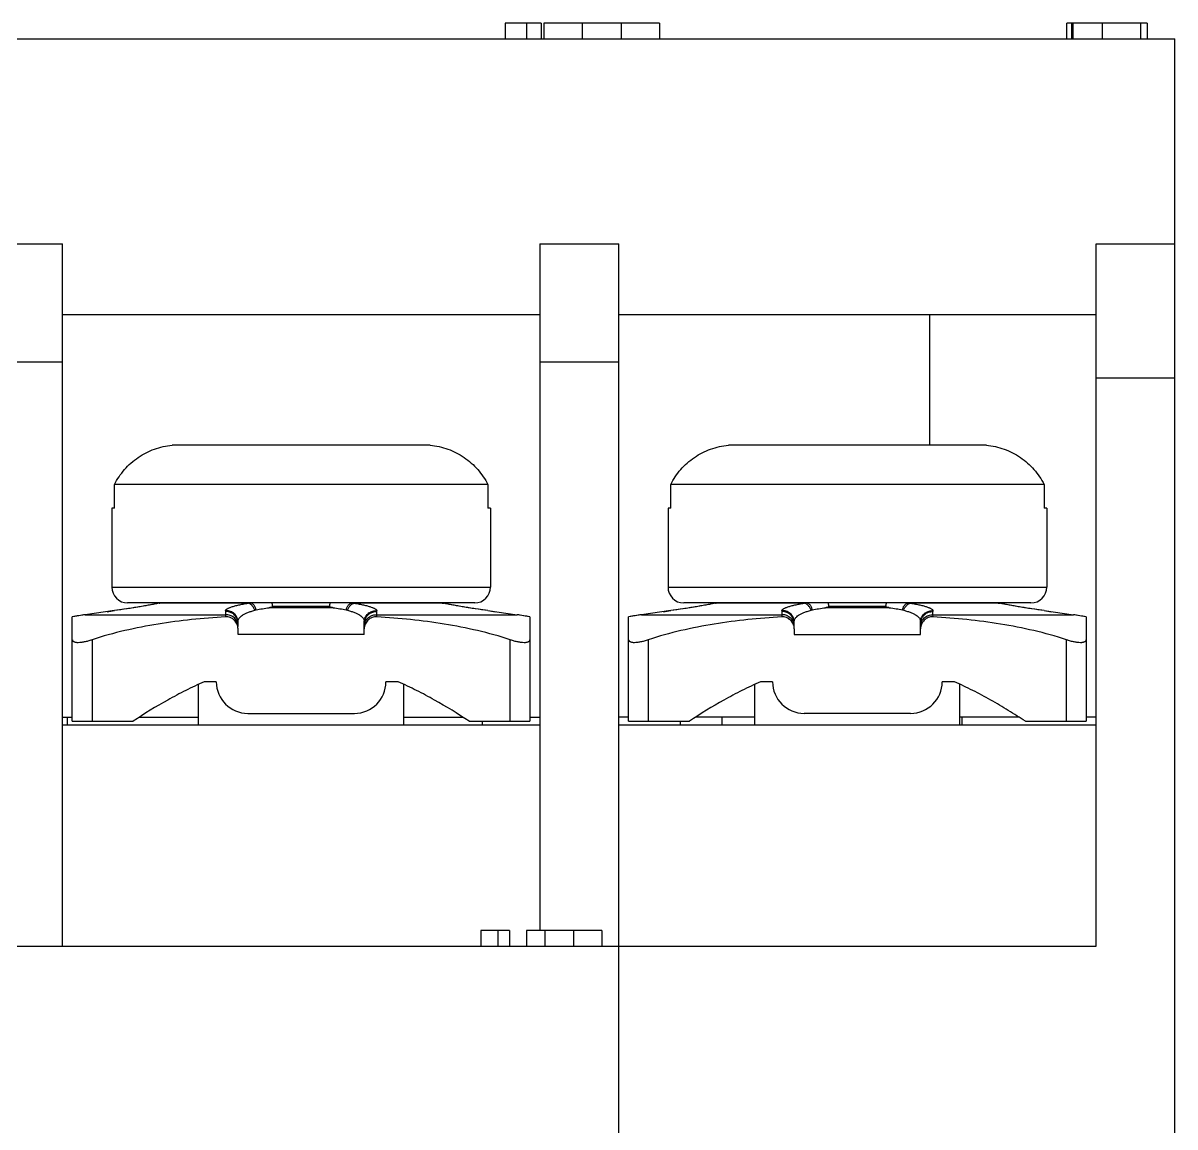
# Model space of a CAD drawing. Header units: millimetres. Extents: x 4 to 33.2, y 10.5 to 41.3.
# Drawn here: x 18.63 to 33.23, y 27.3 to 41.29 of the extents above; entities that cross this region are included whole.
import ezdxf

# ---------------------------------------------------------------- set-up
doc = ezdxf.new("R2010")
doc.units = ezdxf.units.MM
doc.header["$LTSCALE"] = 3.387982
doc.layers.get('0').update_dxf_attribs({"linetype": 'CONTINUOUS'})

msp = doc.modelspace()

# ---------------------------------------------------------------- linework, layer by layer
at = {"color": 7}
for p, q in [((24.738, 41.292), (24.738, 41.092)), ((25.196, 41.292), (24.738, 41.292)), ((25.009, 41.292), (25.009, 41.092)), ((25.196, 41.292), (25.196, 41.092)), ((25.229, 41.292), (25.229, 41.092)), ((26.696, 41.292), (25.229, 41.292)), ((25.717, 41.292), (25.717, 41.092)), ((26.211, 41.292), (26.211, 41.092)), ((26.696, 41.292), (26.696, 41.092)), ((31.859, 41.092), (31.859, 41.292)), ((32.879, 41.292), (31.859, 41.292)), ((31.918, 41.292), (31.918, 41.092)), ((31.939, 41.092), (31.939, 41.292)), ((32.305, 41.292), (32.305, 41.092)), ((32.793, 41.292), (32.793, 41.092)), ((32.879, 41.292), (32.879, 41.092)), ((4.029, 41.092), (33.229, 41.092)), ((33.229, 10.492), (33.229, 41.092)), ((18.129, 38.492), (19.129, 38.492)), ((19.129, 29.592), (19.129, 38.492)), ((25.179, 38.492), (25.179, 29.792)), ((25.179, 38.492), (26.179, 38.492)), ((26.179, 16.392), (26.179, 38.492)), ((32.229, 38.492), (33.229, 38.492)), ((32.229, 29.592), (32.229, 38.492)), ((25.179, 37.592), (19.129, 37.592)), ((32.229, 37.592), (26.179, 37.592)), ((30.122, 35.942), (30.122, 37.592)), ((19.129, 36.992), (18.129, 36.992)), ((26.179, 36.992), (25.179, 36.992)), ((33.229, 36.792), (32.229, 36.792)), ((23.789, 35.942), (20.52, 35.942)), ((30.839, 35.942), (27.57, 35.942)), ((19.788, 35.142), (19.788, 35.442)), ((24.521, 35.442), (19.788, 35.442)), ((24.521, 35.442), (24.521, 35.142)), ((26.838, 35.142), (26.838, 35.442)), ((31.571, 35.442), (26.838, 35.442)), ((31.571, 35.442), (31.571, 35.142)), ((19.754, 35.142), (19.754, 34.142)), ((19.788, 35.142), (19.754, 35.142)), ((24.554, 35.142), (24.521, 35.142)), ((24.554, 35.142), (24.554, 34.142)), ((26.804, 35.142), (26.804, 34.142)), ((26.838, 35.142), (26.804, 35.142)), ((31.604, 35.142), (31.571, 35.142)), ((31.604, 35.142), (31.604, 34.142)), ((19.754, 34.142), (24.554, 34.142)), ((26.804, 34.142), (31.604, 34.142)), ((20.035, 33.881), (19.788, 33.844)), ((24.354, 33.942), (19.954, 33.942)), ((20.157, 33.902), (20.034, 33.881)), ((20.355, 33.939), (20.345, 33.937)), ((20.345, 33.937), (20.345, 33.937)), ((20.355, 33.939), (20.347, 33.937)), ((21.48, 33.939), (20.355, 33.939)), ((22.558, 33.881), (21.751, 33.881)), ((22.515, 33.895), (21.794, 33.895)), ((23.954, 33.939), (22.829, 33.939)), ((23.954, 33.939), (23.964, 33.937)), ((23.962, 33.937), (23.954, 33.939)), ((23.964, 33.937), (23.964, 33.937)), ((27.085, 33.881), (26.838, 33.844)), ((31.404, 33.942), (27.004, 33.942)), ((27.207, 33.902), (27.084, 33.881)), ((27.405, 33.939), (27.395, 33.937)), ((27.395, 33.937), (27.395, 33.937)), ((27.405, 33.939), (27.397, 33.937)), ((28.53, 33.939), (27.405, 33.939)), ((29.608, 33.881), (28.801, 33.881)), ((29.565, 33.895), (28.844, 33.895)), ((31.004, 33.939), (29.879, 33.939)), ((31.004, 33.939), (31.014, 33.937)), ((31.012, 33.937), (31.004, 33.939)), ((31.014, 33.937), (31.014, 33.937)), ((19.254, 32.442), (19.254, 33.765)), ((19.788, 33.844), (19.417, 33.792)), ((19.417, 33.792), (19.417, 33.792)), ((19.417, 33.792), (21.197, 33.792)), ((19.697, 33.831), (19.788, 33.844)), ((19.697, 33.831), (19.697, 33.832)), ((21.197, 33.792), (21.195, 33.765)), ((21.196, 33.831), (21.197, 33.792)), ((23.112, 33.792), (23.112, 33.831)), ((23.112, 33.792), (24.892, 33.792)), ((23.113, 33.765), (23.112, 33.792)), ((24.521, 33.844), (24.521, 33.844)), ((24.521, 33.844), (24.892, 33.792)), ((24.521, 33.844), (24.612, 33.831)), ((24.612, 33.831), (24.612, 33.832)), ((24.892, 33.792), (24.892, 33.792)), ((25.054, 33.766), (25.054, 32.442)), ((26.304, 32.442), (26.304, 33.765)), ((26.838, 33.844), (26.467, 33.792)), ((26.467, 33.792), (28.247, 33.792)), ((26.467, 33.792), (26.467, 33.792)), ((26.747, 33.831), (26.838, 33.844)), ((26.747, 33.831), (26.747, 33.832)), ((26.838, 33.844), (26.838, 33.844)), ((28.247, 33.792), (28.245, 33.765)), ((28.246, 33.831), (28.247, 33.792)), ((30.162, 33.792), (30.162, 33.831)), ((30.162, 33.792), (31.942, 33.792)), ((30.163, 33.765), (30.162, 33.792)), ((31.571, 33.844), (31.942, 33.792)), ((31.571, 33.844), (31.662, 33.831)), ((31.662, 33.831), (31.662, 33.832)), ((31.942, 33.792), (31.942, 33.792)), ((32.104, 33.766), (32.104, 32.442)), ((21.354, 33.644), (21.354, 33.709)), ((21.354, 33.542), (21.354, 33.613)), ((22.954, 33.542), (22.954, 33.709)), ((28.404, 33.644), (28.404, 33.709)), ((28.404, 33.613), (28.404, 33.542)), ((30.004, 33.542), (30.004, 33.709)), ((19.504, 33.476), (19.504, 32.442)), ((22.954, 33.542), (21.354, 33.542)), ((24.804, 32.442), (24.804, 33.476)), ((26.554, 33.476), (26.554, 32.442)), ((28.404, 33.542), (30.004, 33.542)), ((31.854, 32.442), (31.854, 33.476)), ((20.854, 32.392), (20.854, 32.908)), ((21.079, 32.942), (20.925, 32.942)), ((23.384, 32.942), (23.229, 32.942)), ((23.454, 32.392), (23.454, 32.908)), ((27.904, 32.392), (27.904, 32.908)), ((28.129, 32.942), (27.975, 32.942)), ((30.434, 32.942), (30.279, 32.942)), ((30.504, 32.392), (30.504, 32.908)), ((19.129, 32.492), (19.254, 32.492)), ((19.194, 32.392), (19.194, 32.492)), ((19.254, 32.442), (20.025, 32.442)), ((20.105, 32.492), (20.854, 32.492)), ((21.479, 32.542), (22.829, 32.542)), ((23.454, 32.492), (24.204, 32.492)), ((24.284, 32.442), (25.054, 32.442)), ((24.449, 32.442), (24.449, 32.392)), ((25.054, 32.492), (25.179, 32.492)), ((26.304, 32.492), (26.179, 32.492)), ((26.304, 32.442), (27.075, 32.442)), ((26.959, 32.442), (26.959, 32.392)), ((27.904, 32.492), (27.155, 32.492)), ((27.489, 32.392), (27.489, 32.492)), ((29.879, 32.542), (28.529, 32.542)), ((31.254, 32.492), (30.504, 32.492)), ((30.529, 32.492), (30.529, 32.392)), ((31.334, 32.442), (32.104, 32.442)), ((32.229, 32.492), (32.104, 32.492)), ((25.179, 32.392), (19.129, 32.392)), ((32.229, 32.392), (26.179, 32.392)), ((24.797, 29.792), (24.431, 29.792)), ((24.431, 29.792), (24.431, 29.592)), ((24.647, 29.792), (24.647, 29.592)), ((24.797, 29.792), (24.797, 29.592)), ((25.964, 29.792), (25.009, 29.792)), ((25.009, 29.792), (25.009, 29.592)), ((25.247, 29.592), (25.247, 29.792)), ((25.606, 29.792), (25.606, 29.592)), ((25.964, 29.792), (25.964, 29.592)), ((4.029, 29.592), (32.229, 29.592))]:
    msp.add_line(p, q, dxfattribs=at)
for points in [[(20.391, 33.942), (20.385, 33.942), (20.355, 33.939), (20.156, 33.902)], [(23.954, 33.939), (23.924, 33.942), (23.918, 33.942)], [(24.521, 33.844), (24.273, 33.881), (24.152, 33.902), (23.954, 33.939)], [(27.441, 33.942), (27.435, 33.942), (27.405, 33.939), (27.206, 33.902)], [(31.004, 33.939), (30.974, 33.942), (30.968, 33.942)], [(31.571, 33.844), (31.323, 33.881), (31.202, 33.902), (31.004, 33.939)], [(19.417, 33.792), (19.359, 33.783), (19.284, 33.771), (19.254, 33.766)], [(25.054, 33.766), (25.024, 33.771), (24.95, 33.783), (24.892, 33.792)], [(26.467, 33.792), (26.409, 33.783), (26.334, 33.771), (26.304, 33.766)], [(32.104, 33.766), (32.074, 33.771), (32, 33.783), (31.942, 33.792)]]:
    msp.add_lwpolyline(points, dxfattribs=at)
for centre, radius, start, end in [((19.954, 34.142), 0.2, 180, 270), ((24.354, 34.142), 0.2, 270, 360), ((27.004, 34.142), 0.2, 180, 270), ((31.404, 34.142), 0.2, 270, 360), ((19.967, 29.921), 3.91, 98.0843, 100.4983), ((21.315, 33.834), 0.119, 175.054, 181.1767), ((21.204, 33.68), 0.151, 90.0001, 93.0591), ((21.205, 33.693), 0.151, 89.8817, 93.0417), ((21.816, 32.88), 1, 103.4077, 104.4049), ((22.49, 32.868), 1.013, 75.6013, 76.5861), ((23.104, 33.693), 0.151, 86.9583, 90.1183), ((23.104, 33.68), 0.151, 86.9409, 89.9999), ((23.104, 33.641), 0.152, 87.2209, 89.9999), ((22.994, 33.834), 0.119, 358.8233, 4.946), ((24.34, 29.912), 3.919, 79.5045, 81.9129), ((27.017, 29.921), 3.91, 98.0843, 100.4983), ((28.365, 33.834), 0.119, 175.054, 181.1767), ((28.254, 33.68), 0.151, 90.0001, 93.0591), ((28.254, 33.641), 0.152, 90.0001, 92.7791), ((28.866, 32.88), 1, 103.4077, 104.4049), ((29.54, 32.868), 1.013, 75.6013, 76.5861), ((30.154, 33.693), 0.151, 86.9583, 90.1183), ((30.044, 33.834), 0.119, 358.8233, 4.946), ((31.39, 29.912), 3.919, 79.5045, 81.9129), ((21.479, 32.942), 0.4, 180, 270), ((22.829, 32.942), 0.4, 270, 360), ((28.529, 32.942), 0.4, 180, 270), ((29.879, 32.942), 0.4, 270, 360)]:
    msp.add_arc(centre, radius, start, end, dxfattribs=at)
for points, knots in [([(19.788, 35.442), (19.805, 35.476), (19.844, 35.543), (19.914, 35.635), (19.996, 35.717), (20.088, 35.789), (20.187, 35.848), (20.294, 35.893), (20.405, 35.926), (20.481, 35.938), (20.52, 35.942)], [0, 0, 0, 0, 0.124983, 0.250006, 0.374996, 0.500001, 0.625, 0.749987, 0.875014, 1, 1, 1, 1]), ([(23.789, 35.942), (23.827, 35.938), (23.904, 35.926), (24.015, 35.893), (24.121, 35.848), (24.221, 35.789), (24.313, 35.717), (24.394, 35.635), (24.465, 35.543), (24.504, 35.476), (24.521, 35.442)], [0, 0, 0, 0, 0.124985, 0.250012, 0.374999, 0.499999, 0.625003, 0.749995, 0.875018, 1, 1, 1, 1]), ([(26.838, 35.442), (26.855, 35.476), (26.894, 35.543), (26.964, 35.635), (27.046, 35.717), (27.138, 35.789), (27.237, 35.848), (27.344, 35.893), (27.455, 35.926), (27.531, 35.938), (27.57, 35.942)], [0, 0, 0, 0, 0.124982, 0.250006, 0.374998, 0.500002, 0.625002, 0.749989, 0.875015, 1, 1, 1, 1]), ([(30.839, 35.942), (30.877, 35.938), (30.954, 35.926), (31.065, 35.893), (31.171, 35.848), (31.271, 35.789), (31.363, 35.717), (31.444, 35.635), (31.515, 35.543), (31.554, 35.476), (31.571, 35.442)], [0, 0, 0, 0, 0.124985, 0.250011, 0.374999, 0.499999, 0.625004, 0.749996, 0.875018, 1, 1, 1, 1]), ([(20.347, 33.937), (20.329, 33.933), (20.291, 33.926), (20.231, 33.914), (20.166, 33.903), (20.096, 33.891), (20.023, 33.879), (19.92, 33.863), (19.841, 33.851), (19.788, 33.844)], [0, 0, 0, 0, 0.097331, 0.204488, 0.321746, 0.44713, 0.57909, 0.716306, 1, 1, 1, 1]), ([(20.355, 33.939), (20.358, 33.939), (20.37, 33.941), (20.382, 33.942), (20.391, 33.942)], [0, 0, 0, 0, 0.258185, 1, 1, 1, 1]), ([(21.197, 33.844), (21.197, 33.845), (21.197, 33.847), (21.198, 33.85), (21.2, 33.853), (21.203, 33.857), (21.209, 33.862), (21.218, 33.868), (21.229, 33.874), (21.242, 33.88), (21.257, 33.886), (21.281, 33.895), (21.317, 33.905), (21.365, 33.917), (21.42, 33.928), (21.459, 33.935), (21.48, 33.939)], [0, 0, 0, 0, 0.009474, 0.019603, 0.030745, 0.043123, 0.071977, 0.106598, 0.147327, 0.194449, 0.24812, 0.308259, 0.447153, 0.610029, 0.796111, 1, 1, 1, 1]), ([(21.509, 33.942), (21.507, 33.942), (21.497, 33.942), (21.487, 33.94), (21.48, 33.939)], [0, 0, 0, 0, 0.251792, 1, 1, 1, 1]), ([(21.567, 33.849), (21.565, 33.855), (21.56, 33.866), (21.552, 33.883), (21.541, 33.898), (21.53, 33.911), (21.518, 33.922), (21.505, 33.931), (21.492, 33.936), (21.484, 33.938), (21.48, 33.939)], [0, 0, 0, 0, 0.144094, 0.287036, 0.42606, 0.55862, 0.682735, 0.797518, 0.902886, 1, 1, 1, 1]), ([(21.584, 33.853), (21.583, 33.859), (21.579, 33.871), (21.572, 33.889), (21.564, 33.904), (21.555, 33.918), (21.544, 33.928), (21.533, 33.936), (21.521, 33.941), (21.513, 33.942), (21.509, 33.942)], [0, 0, 0, 0, 0.153506, 0.303317, 0.445982, 0.578655, 0.699548, 0.808784, 0.90788, 1, 1, 1, 1]), ([(21.584, 33.853), (21.61, 33.859), (21.666, 33.87), (21.722, 33.878), (21.751, 33.881)], [0, 0, 0, 0, 0.473553, 1, 1, 1, 1]), ([(21.794, 33.895), (21.794, 33.894), (21.794, 33.894), (21.793, 33.892), (21.792, 33.892), (21.791, 33.89), (21.789, 33.889), (21.786, 33.888), (21.784, 33.887), (21.78, 33.886), (21.775, 33.885), (21.769, 33.884), (21.761, 33.882), (21.755, 33.882), (21.751, 33.881)], [0, 0, 0, 0, 0.025049, 0.050597, 0.077425, 0.105487, 0.164201, 0.225187, 0.287529, 0.350747, 0.478812, 0.608216, 0.738406, 1, 1, 1, 1]), ([(21.794, 33.895), (21.793, 33.898), (21.793, 33.905), (21.791, 33.914), (21.79, 33.922), (21.789, 33.929), (21.788, 33.934), (21.786, 33.937), (21.786, 33.939), (21.785, 33.94), (21.784, 33.941), (21.784, 33.942), (21.783, 33.942), (21.783, 33.942)], [0, 0, 0, 0, 0.215508, 0.40792, 0.574923, 0.71475, 0.826519, 0.871727, 0.909835, 0.941023, 0.965682, 0.984685, 1, 1, 1, 1]), ([(22.515, 33.895), (22.516, 33.898), (22.516, 33.905), (22.517, 33.914), (22.519, 33.922), (22.52, 33.929), (22.521, 33.934), (22.522, 33.937), (22.523, 33.939), (22.524, 33.94), (22.524, 33.941), (22.525, 33.942), (22.526, 33.942), (22.526, 33.942)], [0, 0, 0, 0, 0.215507, 0.40792, 0.574923, 0.714749, 0.826515, 0.871722, 0.90983, 0.941019, 0.965679, 0.984684, 1, 1, 1, 1]), ([(22.558, 33.881), (22.554, 33.882), (22.548, 33.882), (22.54, 33.884), (22.534, 33.885), (22.529, 33.886), (22.525, 33.887), (22.523, 33.888), (22.52, 33.889), (22.518, 33.89), (22.517, 33.892), (22.516, 33.892), (22.515, 33.894), (22.515, 33.894), (22.515, 33.895)], [0, 0, 0, 0, 0.261594, 0.391785, 0.521188, 0.649253, 0.712472, 0.774813, 0.8358, 0.894513, 0.922576, 0.949404, 0.974951, 1, 1, 1, 1]), ([(22.558, 33.881), (22.587, 33.878), (22.643, 33.87), (22.698, 33.859), (22.724, 33.853)], [0, 0, 0, 0, 0.526447, 1, 1, 1, 1]), ([(22.724, 33.853), (22.726, 33.859), (22.73, 33.871), (22.736, 33.889), (22.745, 33.904), (22.754, 33.918), (22.765, 33.928), (22.776, 33.936), (22.788, 33.941), (22.796, 33.942), (22.8, 33.942)], [0, 0, 0, 0, 0.153506, 0.303317, 0.445982, 0.578655, 0.699548, 0.808784, 0.90788, 1, 1, 1, 1]), ([(22.741, 33.849), (22.744, 33.855), (22.748, 33.866), (22.757, 33.883), (22.767, 33.898), (22.779, 33.911), (22.791, 33.922), (22.803, 33.931), (22.816, 33.936), (22.825, 33.938), (22.829, 33.939)], [0, 0, 0, 0, 0.144094, 0.287036, 0.42606, 0.55862, 0.682735, 0.797518, 0.902886, 1, 1, 1, 1]), ([(22.829, 33.939), (22.827, 33.939), (22.817, 33.941), (22.807, 33.942), (22.8, 33.942)], [0, 0, 0, 0, 0.249157, 1, 1, 1, 1]), ([(22.829, 33.939), (22.85, 33.935), (22.889, 33.928), (22.944, 33.917), (22.986, 33.907), (23.015, 33.898), (23.034, 33.892), (23.052, 33.886), (23.067, 33.88), (23.08, 33.874), (23.091, 33.868), (23.1, 33.862), (23.106, 33.857), (23.109, 33.853), (23.111, 33.85), (23.112, 33.847), (23.112, 33.845), (23.112, 33.844)], [0, 0, 0, 0, 0.203917, 0.389932, 0.552731, 0.625223, 0.691677, 0.751874, 0.805604, 0.852767, 0.893519, 0.928139, 0.956971, 0.969328, 0.980443, 0.990544, 1, 1, 1, 1]), ([(23.918, 33.942), (23.921, 33.942), (23.933, 33.942), (23.945, 33.94), (23.954, 33.939)], [0, 0, 0, 0, 0.242238, 1, 1, 1, 1]), ([(24.521, 33.844), (24.468, 33.851), (24.389, 33.863), (24.286, 33.879), (24.212, 33.891), (24.143, 33.903), (24.078, 33.914), (24.018, 33.926), (23.98, 33.933), (23.962, 33.937)], [0, 0, 0, 0, 0.283671, 0.420896, 0.552886, 0.678282, 0.79552, 0.902651, 1, 1, 1, 1]), ([(27.397, 33.937), (27.379, 33.933), (27.341, 33.926), (27.281, 33.914), (27.216, 33.903), (27.146, 33.891), (27.073, 33.879), (26.97, 33.863), (26.891, 33.851), (26.838, 33.844)], [0, 0, 0, 0, 0.097331, 0.204488, 0.321746, 0.44713, 0.57909, 0.716306, 1, 1, 1, 1]), ([(27.405, 33.939), (27.408, 33.939), (27.42, 33.941), (27.432, 33.942), (27.441, 33.942)], [0, 0, 0, 0, 0.258185, 1, 1, 1, 1]), ([(28.247, 33.844), (28.247, 33.845), (28.247, 33.847), (28.248, 33.85), (28.25, 33.853), (28.253, 33.857), (28.259, 33.862), (28.268, 33.868), (28.279, 33.874), (28.292, 33.88), (28.307, 33.886), (28.331, 33.895), (28.367, 33.905), (28.415, 33.917), (28.47, 33.928), (28.509, 33.935), (28.53, 33.939)], [0, 0, 0, 0, 0.009474, 0.019603, 0.030745, 0.043123, 0.071977, 0.106598, 0.147327, 0.194449, 0.24812, 0.308259, 0.447153, 0.610029, 0.796111, 1, 1, 1, 1]), ([(28.559, 33.942), (28.557, 33.942), (28.547, 33.942), (28.537, 33.94), (28.53, 33.939)], [0, 0, 0, 0, 0.251792, 1, 1, 1, 1]), ([(28.617, 33.849), (28.615, 33.855), (28.61, 33.866), (28.602, 33.883), (28.591, 33.898), (28.58, 33.911), (28.568, 33.922), (28.555, 33.931), (28.542, 33.936), (28.534, 33.938), (28.53, 33.939)], [0, 0, 0, 0, 0.144094, 0.287036, 0.42606, 0.55862, 0.682735, 0.797518, 0.902886, 1, 1, 1, 1]), ([(28.634, 33.853), (28.633, 33.859), (28.629, 33.871), (28.622, 33.889), (28.614, 33.904), (28.605, 33.918), (28.594, 33.928), (28.583, 33.936), (28.571, 33.941), (28.563, 33.942), (28.559, 33.942)], [0, 0, 0, 0, 0.153506, 0.303317, 0.445982, 0.578655, 0.699548, 0.808784, 0.90788, 1, 1, 1, 1]), ([(28.634, 33.853), (28.66, 33.859), (28.716, 33.87), (28.772, 33.878), (28.801, 33.881)], [0, 0, 0, 0, 0.473553, 1, 1, 1, 1]), ([(28.844, 33.895), (28.844, 33.894), (28.844, 33.894), (28.843, 33.892), (28.842, 33.892), (28.841, 33.89), (28.839, 33.889), (28.836, 33.888), (28.834, 33.887), (28.83, 33.886), (28.825, 33.885), (28.819, 33.884), (28.811, 33.882), (28.805, 33.882), (28.801, 33.881)], [0, 0, 0, 0, 0.025049, 0.050597, 0.077425, 0.105487, 0.164201, 0.225187, 0.287529, 0.350747, 0.478812, 0.608216, 0.738406, 1, 1, 1, 1]), ([(28.844, 33.895), (28.843, 33.898), (28.843, 33.905), (28.841, 33.914), (28.84, 33.922), (28.839, 33.929), (28.838, 33.934), (28.836, 33.937), (28.836, 33.939), (28.835, 33.94), (28.834, 33.941), (28.834, 33.942), (28.833, 33.942), (28.833, 33.942)], [0, 0, 0, 0, 0.215508, 0.40792, 0.574923, 0.71475, 0.826519, 0.871727, 0.909835, 0.941023, 0.965682, 0.984685, 1, 1, 1, 1]), ([(29.565, 33.895), (29.566, 33.898), (29.566, 33.905), (29.567, 33.914), (29.569, 33.922), (29.57, 33.929), (29.571, 33.934), (29.572, 33.937), (29.573, 33.939), (29.574, 33.94), (29.574, 33.941), (29.575, 33.942), (29.576, 33.942), (29.576, 33.942)], [0, 0, 0, 0, 0.215507, 0.40792, 0.574923, 0.714749, 0.826515, 0.871722, 0.90983, 0.941019, 0.965679, 0.984684, 1, 1, 1, 1]), ([(29.608, 33.881), (29.604, 33.882), (29.598, 33.882), (29.59, 33.884), (29.584, 33.885), (29.579, 33.886), (29.575, 33.887), (29.573, 33.888), (29.57, 33.889), (29.568, 33.89), (29.567, 33.892), (29.566, 33.892), (29.565, 33.894), (29.565, 33.894), (29.565, 33.895)], [0, 0, 0, 0, 0.261594, 0.391785, 0.521188, 0.649253, 0.712472, 0.774813, 0.8358, 0.894513, 0.922576, 0.949404, 0.974951, 1, 1, 1, 1]), ([(29.608, 33.881), (29.637, 33.878), (29.693, 33.87), (29.748, 33.859), (29.774, 33.853)], [0, 0, 0, 0, 0.526447, 1, 1, 1, 1]), ([(29.774, 33.853), (29.776, 33.859), (29.78, 33.871), (29.786, 33.889), (29.795, 33.904), (29.804, 33.918), (29.815, 33.928), (29.826, 33.936), (29.838, 33.941), (29.846, 33.942), (29.85, 33.942)], [0, 0, 0, 0, 0.153506, 0.303317, 0.445982, 0.578655, 0.699548, 0.808784, 0.90788, 1, 1, 1, 1]), ([(29.791, 33.849), (29.794, 33.855), (29.798, 33.866), (29.807, 33.883), (29.817, 33.898), (29.829, 33.911), (29.841, 33.922), (29.853, 33.931), (29.866, 33.936), (29.875, 33.938), (29.879, 33.939)], [0, 0, 0, 0, 0.144094, 0.287036, 0.42606, 0.55862, 0.682735, 0.797518, 0.902886, 1, 1, 1, 1]), ([(29.879, 33.939), (29.877, 33.939), (29.867, 33.941), (29.857, 33.942), (29.85, 33.942)], [0, 0, 0, 0, 0.249157, 1, 1, 1, 1]), ([(29.879, 33.939), (29.9, 33.935), (29.939, 33.928), (29.994, 33.917), (30.036, 33.907), (30.065, 33.898), (30.084, 33.892), (30.102, 33.886), (30.117, 33.88), (30.13, 33.874), (30.141, 33.868), (30.15, 33.862), (30.156, 33.857), (30.159, 33.853), (30.161, 33.85), (30.162, 33.847), (30.162, 33.845), (30.162, 33.844)], [0, 0, 0, 0, 0.203917, 0.389932, 0.552731, 0.625223, 0.691677, 0.751874, 0.805604, 0.852767, 0.893519, 0.928139, 0.956971, 0.969328, 0.980443, 0.990544, 1, 1, 1, 1]), ([(30.968, 33.942), (30.971, 33.942), (30.983, 33.942), (30.995, 33.94), (31.004, 33.939)], [0, 0, 0, 0, 0.242238, 1, 1, 1, 1]), ([(31.571, 33.844), (31.518, 33.851), (31.439, 33.863), (31.336, 33.879), (31.262, 33.891), (31.193, 33.903), (31.128, 33.914), (31.068, 33.926), (31.03, 33.933), (31.012, 33.937)], [0, 0, 0, 0, 0.283674, 0.4209, 0.55289, 0.678286, 0.795523, 0.902652, 1, 1, 1, 1]), ([(21.195, 33.765), (21.052, 33.757), (20.766, 33.734), (20.34, 33.679), (19.917, 33.596), (19.641, 33.52), (19.504, 33.476)], [0, 0, 0, 0, 0.250008, 0.500012, 0.750006, 1, 1, 1, 1]), ([(21.354, 33.613), (21.354, 33.623), (21.352, 33.644), (21.343, 33.673), (21.328, 33.701), (21.308, 33.724), (21.284, 33.744), (21.256, 33.757), (21.226, 33.765), (21.206, 33.766), (21.195, 33.765)], [0, 0, 0, 0, 0.124959, 0.25002, 0.374995, 0.50001, 0.62502, 0.749999, 0.87505, 1, 1, 1, 1]), ([(21.354, 33.644), (21.354, 33.653), (21.353, 33.672), (21.344, 33.701), (21.329, 33.728), (21.309, 33.752), (21.283, 33.771), (21.255, 33.785), (21.226, 33.792), (21.206, 33.792), (21.197, 33.792)], [0, 0, 0, 0, 0.115533, 0.238256, 0.366829, 0.498384, 0.630219, 0.759548, 0.883327, 1, 1, 1, 1]), ([(21.354, 33.683), (21.354, 33.692), (21.353, 33.71), (21.345, 33.738), (21.331, 33.764), (21.312, 33.788), (21.292, 33.805), (21.274, 33.815), (21.248, 33.827), (21.223, 33.832), (21.204, 33.832)], [0, 0, 0, 0, 0.115029, 0.237084, 0.364939, 0.495968, 0.627704, 0.693125, 0.75764, 1, 1, 1, 1]), ([(21.354, 33.709), (21.353, 33.727), (21.345, 33.753), (21.326, 33.784), (21.307, 33.806), (21.284, 33.823), (21.251, 33.839), (21.223, 33.844), (21.205, 33.844)], [0, 0, 0, 0, 0.237627, 0.365257, 0.49575, 0.626895, 0.756321, 1, 1, 1, 1]), ([(21.354, 33.709), (21.354, 33.713), (21.355, 33.719), (21.359, 33.733), (21.366, 33.746), (21.376, 33.758), (21.389, 33.771), (21.411, 33.787), (21.441, 33.805), (21.478, 33.821), (21.521, 33.836), (21.551, 33.845), (21.567, 33.849)], [0, 0, 0, 0, 0.036711, 0.074481, 0.156539, 0.202449, 0.252235, 0.364673, 0.495555, 0.645359, 0.813856, 1, 1, 1, 1]), ([(22.741, 33.849), (22.758, 33.845), (22.788, 33.836), (22.831, 33.821), (22.868, 33.805), (22.898, 33.787), (22.919, 33.771), (22.933, 33.758), (22.943, 33.746), (22.95, 33.733), (22.954, 33.719), (22.954, 33.713), (22.954, 33.709)], [0, 0, 0, 0, 0.186144, 0.354641, 0.504445, 0.635327, 0.747765, 0.797551, 0.843461, 0.925519, 0.963289, 1, 1, 1, 1]), ([(22.954, 33.709), (22.956, 33.727), (22.963, 33.753), (22.982, 33.784), (23.002, 33.806), (23.025, 33.823), (23.058, 33.839), (23.086, 33.844), (23.104, 33.844)], [0, 0, 0, 0, 0.237627, 0.365257, 0.49575, 0.626895, 0.756321, 1, 1, 1, 1]), ([(22.954, 33.683), (22.954, 33.692), (22.956, 33.71), (22.964, 33.738), (22.978, 33.764), (22.997, 33.788), (23.017, 33.805), (23.035, 33.815), (23.061, 33.827), (23.085, 33.832), (23.104, 33.832)], [0, 0, 0, 0, 0.115029, 0.237084, 0.364939, 0.495968, 0.627704, 0.693125, 0.75764, 1, 1, 1, 1]), ([(22.954, 33.644), (22.954, 33.653), (22.956, 33.671), (22.964, 33.699), (22.978, 33.725), (22.997, 33.749), (23.017, 33.765), (23.035, 33.775), (23.061, 33.788), (23.085, 33.792), (23.104, 33.792)], [0, 0, 0, 0, 0.11512, 0.237247, 0.365147, 0.496194, 0.627914, 0.693316, 0.757805, 1, 1, 1, 1]), ([(23.113, 33.765), (23.103, 33.766), (23.082, 33.765), (23.052, 33.757), (23.025, 33.744), (23, 33.724), (22.98, 33.701), (22.966, 33.673), (22.956, 33.644), (22.954, 33.623), (22.954, 33.613)], [0, 0, 0, 0, 0.124955, 0.250012, 0.374988, 0.499994, 0.625004, 0.749977, 0.875039, 1, 1, 1, 1]), ([(24.804, 33.476), (24.668, 33.52), (24.391, 33.596), (23.969, 33.679), (23.542, 33.734), (23.256, 33.757), (23.113, 33.765)], [0, 0, 0, 0, 0.249994, 0.499988, 0.749992, 1, 1, 1, 1]), ([(28.245, 33.765), (28.102, 33.757), (27.816, 33.734), (27.39, 33.679), (26.967, 33.596), (26.691, 33.52), (26.554, 33.476)], [0, 0, 0, 0, 0.250008, 0.500012, 0.750006, 1, 1, 1, 1]), ([(28.404, 33.613), (28.404, 33.623), (28.402, 33.644), (28.393, 33.673), (28.378, 33.701), (28.358, 33.724), (28.334, 33.744), (28.306, 33.757), (28.276, 33.765), (28.256, 33.766), (28.245, 33.765)], [0, 0, 0, 0, 0.124959, 0.25002, 0.374995, 0.50001, 0.62502, 0.749999, 0.87505, 1, 1, 1, 1]), ([(28.404, 33.709), (28.403, 33.727), (28.395, 33.755), (28.374, 33.787), (28.354, 33.809), (28.329, 33.826), (28.294, 33.841), (28.265, 33.845), (28.247, 33.844)], [0, 0, 0, 0, 0.238879, 0.367364, 0.49854, 0.629959, 0.759104, 1, 1, 1, 1]), ([(28.404, 33.683), (28.404, 33.692), (28.403, 33.71), (28.395, 33.738), (28.381, 33.764), (28.362, 33.788), (28.342, 33.805), (28.324, 33.815), (28.298, 33.827), (28.273, 33.832), (28.254, 33.832)], [0, 0, 0, 0, 0.115029, 0.237084, 0.364939, 0.495968, 0.627704, 0.693125, 0.75764, 1, 1, 1, 1]), ([(28.404, 33.644), (28.404, 33.653), (28.403, 33.671), (28.395, 33.699), (28.381, 33.725), (28.362, 33.749), (28.342, 33.765), (28.324, 33.775), (28.298, 33.788), (28.273, 33.792), (28.254, 33.792)], [0, 0, 0, 0, 0.11512, 0.237247, 0.365147, 0.496194, 0.627914, 0.693316, 0.757805, 1, 1, 1, 1]), ([(28.404, 33.709), (28.404, 33.713), (28.405, 33.719), (28.409, 33.733), (28.416, 33.746), (28.426, 33.758), (28.439, 33.771), (28.461, 33.787), (28.491, 33.805), (28.528, 33.821), (28.571, 33.836), (28.601, 33.845), (28.617, 33.849)], [0, 0, 0, 0, 0.036711, 0.074481, 0.156539, 0.202449, 0.252235, 0.364673, 0.495555, 0.645359, 0.813856, 1, 1, 1, 1]), ([(29.791, 33.849), (29.808, 33.845), (29.838, 33.836), (29.881, 33.821), (29.918, 33.805), (29.948, 33.787), (29.969, 33.771), (29.983, 33.758), (29.993, 33.746), (30, 33.733), (30.004, 33.719), (30.004, 33.713), (30.004, 33.709)], [0, 0, 0, 0, 0.186144, 0.354641, 0.504445, 0.635327, 0.747765, 0.797551, 0.843461, 0.925519, 0.963289, 1, 1, 1, 1]), ([(30.004, 33.709), (30.006, 33.727), (30.013, 33.753), (30.032, 33.784), (30.052, 33.806), (30.075, 33.823), (30.108, 33.839), (30.136, 33.844), (30.154, 33.844)], [0, 0, 0, 0, 0.237627, 0.365257, 0.49575, 0.626895, 0.756321, 1, 1, 1, 1]), ([(30.004, 33.683), (30.004, 33.692), (30.006, 33.712), (30.015, 33.74), (30.03, 33.767), (30.05, 33.792), (30.076, 33.811), (30.104, 33.824), (30.134, 33.831), (30.153, 33.832), (30.162, 33.831)], [0, 0, 0, 0, 0.115493, 0.238215, 0.366823, 0.498423, 0.630298, 0.759644, 0.883397, 1, 1, 1, 1]), ([(30.004, 33.644), (30.004, 33.653), (30.006, 33.672), (30.015, 33.701), (30.03, 33.728), (30.05, 33.752), (30.076, 33.771), (30.104, 33.785), (30.133, 33.792), (30.152, 33.792), (30.162, 33.792)], [0, 0, 0, 0, 0.115533, 0.238256, 0.366829, 0.498384, 0.630219, 0.759548, 0.883327, 1, 1, 1, 1]), ([(30.163, 33.765), (30.153, 33.766), (30.132, 33.765), (30.102, 33.757), (30.075, 33.744), (30.05, 33.724), (30.03, 33.701), (30.016, 33.673), (30.006, 33.644), (30.004, 33.623), (30.004, 33.613)], [0, 0, 0, 0, 0.124955, 0.250012, 0.374988, 0.499994, 0.625004, 0.749977, 0.875039, 1, 1, 1, 1]), ([(31.854, 33.476), (31.718, 33.52), (31.441, 33.596), (31.019, 33.679), (30.592, 33.734), (30.306, 33.757), (30.163, 33.765)], [0, 0, 0, 0, 0.249994, 0.499988, 0.749992, 1, 1, 1, 1]), ([(19.254, 33.476), (19.254, 33.474), (19.255, 33.469), (19.259, 33.462), (19.265, 33.456), (19.273, 33.451), (19.284, 33.447), (19.297, 33.444), (19.311, 33.442), (19.335, 33.442), (19.361, 33.443), (19.388, 33.447), (19.418, 33.453), (19.457, 33.462), (19.489, 33.471), (19.504, 33.476)], [0, 0, 0, 0, 0.027636, 0.055413, 0.085937, 0.121293, 0.162813, 0.211184, 0.266583, 0.328945, 0.472667, 0.552735, 0.637111, 0.815275, 1, 1, 1, 1]), ([(24.804, 33.476), (24.82, 33.471), (24.851, 33.462), (24.891, 33.453), (24.921, 33.447), (24.948, 33.443), (24.974, 33.442), (24.997, 33.442), (25.012, 33.444), (25.025, 33.447), (25.035, 33.451), (25.044, 33.456), (25.05, 33.462), (25.054, 33.469), (25.054, 33.474), (25.054, 33.476)], [0, 0, 0, 0, 0.184751, 0.362951, 0.447332, 0.527401, 0.671119, 0.733477, 0.788873, 0.837232, 0.87875, 0.914094, 0.944604, 0.972368, 1, 1, 1, 1]), ([(26.304, 33.476), (26.304, 33.474), (26.305, 33.469), (26.309, 33.462), (26.315, 33.456), (26.323, 33.451), (26.334, 33.447), (26.347, 33.444), (26.361, 33.442), (26.385, 33.442), (26.411, 33.443), (26.438, 33.447), (26.468, 33.453), (26.507, 33.462), (26.539, 33.471), (26.554, 33.476)], [0, 0, 0, 0, 0.027636, 0.055413, 0.085937, 0.121293, 0.162813, 0.211184, 0.266583, 0.328945, 0.472667, 0.552735, 0.637111, 0.815275, 1, 1, 1, 1]), ([(31.854, 33.476), (31.87, 33.471), (31.901, 33.462), (31.941, 33.453), (31.971, 33.447), (31.998, 33.443), (32.024, 33.442), (32.047, 33.442), (32.062, 33.444), (32.075, 33.447), (32.085, 33.451), (32.094, 33.456), (32.1, 33.462), (32.104, 33.469), (32.104, 33.474), (32.104, 33.476)], [0, 0, 0, 0, 0.184751, 0.362951, 0.447332, 0.527401, 0.671119, 0.733477, 0.788873, 0.837232, 0.87875, 0.914094, 0.944604, 0.972368, 1, 1, 1, 1]), ([(20.925, 32.942), (20.846, 32.908), (20.69, 32.834), (20.387, 32.673), (20.168, 32.537), (20.025, 32.442)], [0, 0, 0, 0, 0.250019, 0.500047, 1, 1, 1, 1]), ([(24.284, 32.442), (24.14, 32.537), (23.921, 32.673), (23.618, 32.834), (23.463, 32.908), (23.384, 32.942)], [0, 0, 0, 0, 0.499953, 0.749981, 1, 1, 1, 1]), ([(27.975, 32.942), (27.896, 32.908), (27.74, 32.834), (27.437, 32.673), (27.218, 32.537), (27.075, 32.442)], [0, 0, 0, 0, 0.250019, 0.500047, 1, 1, 1, 1]), ([(31.334, 32.442), (31.262, 32.489), (31.117, 32.582), (30.896, 32.713), (30.668, 32.834), (30.513, 32.908), (30.434, 32.942)], [0, 0, 0, 0, 0.249994, 0.499993, 0.750001, 1, 1, 1, 1])]:
    msp.add_open_spline(points, degree=3, knots=knots, dxfattribs=at)

doc.saveas('drawing.dxf')
